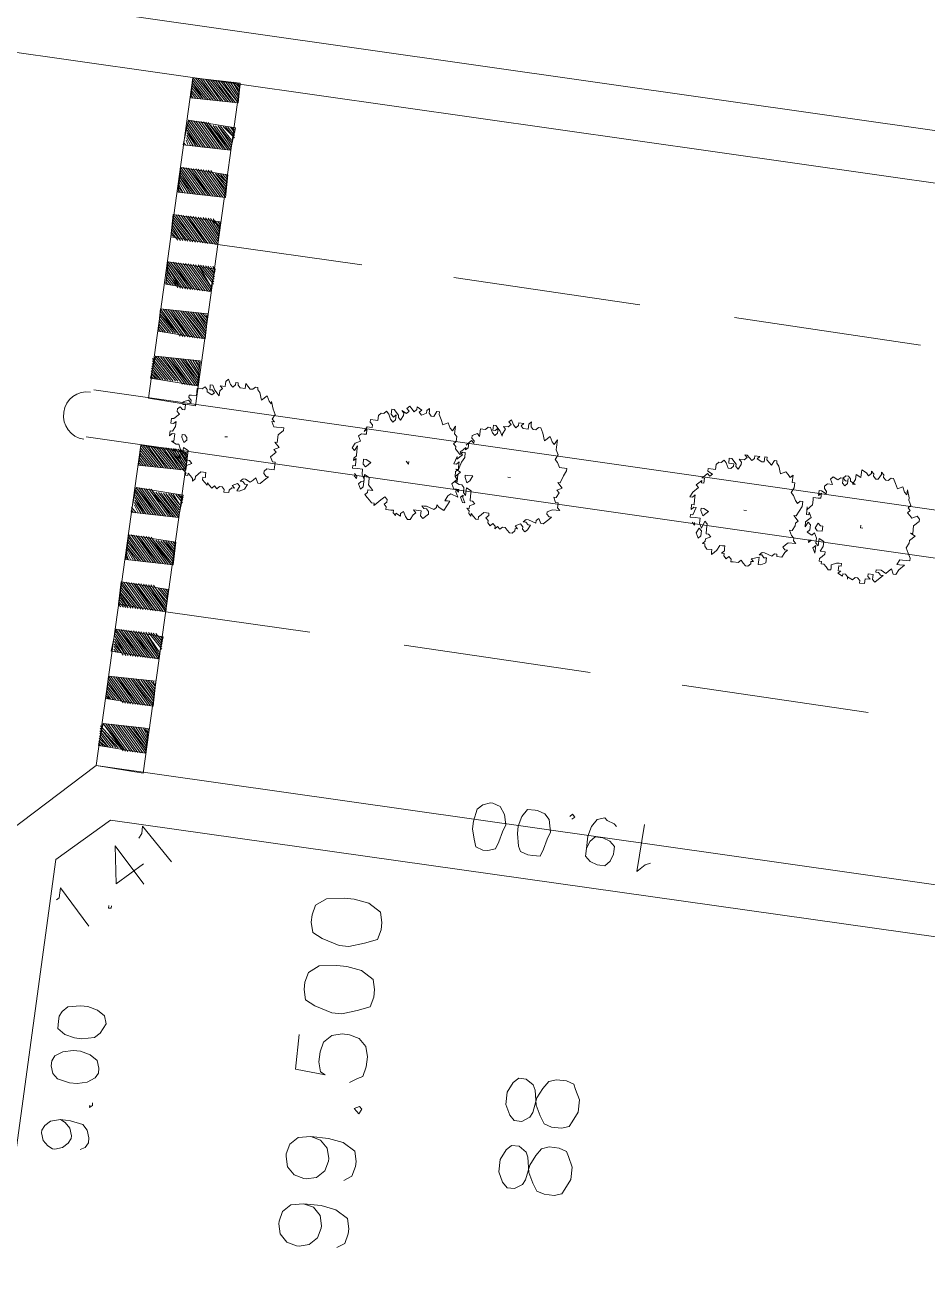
# Model space of a CAD drawing. Header units: metres. Extents: x -977055 to 805873, y -1033982 to 242021.
# Drawn here: x 2444.31 to 2463.44, y 956.89 to 983.23 of the extents above; entities that cross this region are included whole.
import ezdxf

# ---------------------------------------------------------------- set-up
doc = ezdxf.new("R2010")
doc.units = ezdxf.units.M
for name, color, linetype in [('PDF_acera', 7, 'Continuous'), ('PDF_areas por lote', 7, 'Continuous'), ('PDF_COTAS', 7, 'Continuous'), ('PDF_linea de centro', 7, 'Continuous'), ('PDF_LOTES', 7, 'Continuous'), ('PDF_No. lotes', 7, 'Continuous'), ('PDF_PASO DE CEBRA', 7, 'Continuous'), ('PDF_PLANTAS', 7, 'Continuous')]:
    doc.layers.add(name, color=color, linetype=linetype)

# ---------------------------------------------------------------- blocks, each defined once
blk = doc.blocks.new('CALLE')
at = {"layer": 'PDF_acera', "lineweight": 9}
for points in [[(35.646912, -218.961792), (29.00016, -177.853536), (-1.608768, -95.552352), (-8.763552, -56.0952), (-56.814912, -55.206144), (-58.084992, -53.851392), (-56.222208, 0.592704)], [(-8.001504, -55.24848), (-56.433888, -54.359424), (-57.195936, -53.512704), (-55.333152, 0.550368)]]:
    blk.add_lwpolyline(points, dxfattribs=at)
blk.add_lwpolyline([(-128.108736, -20.32128), (-129.167136, -51.43824), (-127.897056, -52.792992), (-71.166816, -54.740448), (-69.812064, -53.470368), (-68.753664, -22.353408), (-70.023744, -20.998656), (-126.711648, -19.0512)], close=True, dxfattribs=at)
blk.add_lwpolyline([(-63.249984, -21.59136), (-64.393056, -54.528768, 0.999999692), (-63.588672, -54.571104), (-62.4456, -21.633696)], format="xyb", dxfattribs=at)
blk.add_arc((-62.890128, -21.570192), 0.402192, 358.0499566, 178.0499214, dxfattribs=at)
at = {"layer": 'PDF_areas por lote', "lineweight": 9}
for points in [[(-75.739104, -26.629344), (-75.78144, -26.798688), (-75.908448, -26.925696), (-76.077792, -26.968032), (-76.120128, -26.968032), (-76.289472, -26.925696), (-76.41648, -26.798688), (-76.458816, -26.629344), (-76.458816, -26.587008), (-76.41648, -26.417664), (-76.289472, -26.290656), (-76.120128, -26.24832), (-76.077792, -26.24832), (-75.908448, -26.290656), (-75.78144, -26.417664), (-75.739104, -26.629344), (-75.739104, -26.925696), (-75.78144, -27.179712), (-75.908448, -27.391392), (-76.077792, -27.433728), (-76.162464, -27.433728), (-76.331808, -27.391392), (-76.41648, -27.264384)], [(-74.596032, -26.629344), (-74.638368, -26.798688), (-74.765376, -26.925696), (-74.93472, -26.968032), (-74.977056, -26.968032), (-75.1464, -26.925696), (-75.273408, -26.798688), (-75.315744, -26.629344), (-75.315744, -26.587008), (-75.273408, -26.417664), (-75.1464, -26.290656), (-74.977056, -26.24832), (-74.93472, -26.24832), (-74.765376, -26.290656), (-74.638368, -26.417664), (-74.596032, -26.629344), (-74.596032, -26.925696), (-74.638368, -27.179712), (-74.765376, -27.391392), (-74.93472, -27.433728), (-75.019392, -27.433728), (-75.188736, -27.391392), (-75.273408, -27.264384)], [(-72.902592, -26.24832), (-73.495296, -26.24832), (-73.537632, -26.756352), (-73.495296, -26.67168), (-73.325952, -26.629344), (-73.156608, -26.629344), (-72.987264, -26.67168), (-72.860256, -26.798688), (-72.81792, -26.968032), (-72.81792, -27.09504), (-72.860256, -27.264384), (-72.987264, -27.391392), (-73.156608, -27.433728), (-73.325952, -27.433728), (-73.495296, -27.391392), (-73.537632, -27.30672), (-73.622304, -27.179712)]]:
    blk.add_lwpolyline(points, dxfattribs=at)
for points in [[(-72.140544, -26.24832), (-72.309888, -26.290656), (-72.39456, -26.46), (-72.479232, -26.756352), (-72.479232, -26.925696), (-72.39456, -27.179712), (-72.309888, -27.391392), (-72.140544, -27.433728), (-72.013536, -27.433728), (-71.844192, -27.391392), (-71.717184, -27.179712), (-71.674848, -26.925696), (-71.674848, -26.756352), (-71.717184, -26.46), (-71.844192, -26.290656), (-72.013536, -26.24832)], [(-70.997472, -26.24832), (-71.166816, -26.290656), (-71.251488, -26.46), (-71.33616, -26.756352), (-71.33616, -26.925696), (-71.251488, -27.179712), (-71.166816, -27.391392), (-70.997472, -27.433728), (-70.870464, -27.433728), (-70.70112, -27.391392), (-70.574112, -27.179712), (-70.531776, -26.925696), (-70.531776, -26.756352), (-70.574112, -26.46), (-70.70112, -26.290656), (-70.870464, -26.24832)], [(-74.045664, -27.30672), (-74.130336, -27.391392), (-74.045664, -27.433728), (-74.003328, -27.391392)]]:
    blk.add_lwpolyline(points, close=True, dxfattribs=at)
at = {"layer": 'PDF_COTAS', "lineweight": 9}
for points in [[(-71.082144, -21.930048), (-71.039808, -21.972384), (-70.870464, -21.972384), (-71.463168, -22.522752)], [(-74.765376, -22.395744), (-74.807712, -22.480416), (-74.892384, -22.565088), (-75.019392, -22.607424), (-75.061728, -22.607424), (-75.1464, -22.565088), (-75.231072, -22.480416), (-75.273408, -22.353408), (-75.273408, -22.311072), (-75.231072, -22.2264), (-75.1464, -22.141728), (-75.019392, -22.099392), (-74.977056, -22.099392), (-74.892384, -22.141728), (-74.807712, -22.2264), (-74.765376, -22.395744), (-74.765376, -22.565088), (-74.807712, -22.776768), (-74.892384, -22.86144), (-75.019392, -22.903776), (-75.104064, -22.903776), (-75.188736, -22.86144), (-75.231072, -22.776768)], [(-74.469024, -22.86144), (-74.51136, -22.86144), (-74.469024, -22.903776), (-74.426688, -22.903776)], [(-71.082144, -22.819104), (-71.12448, -22.819104), (-71.12448, -22.86144), (-71.082144, -22.86144)], [(-70.658784, -23.369472), (-70.06608, -22.819104), (-70.70112, -22.903776), (-70.320096, -23.327136)], [(-69.896736, -23.200128), (-69.812064, -23.242464), (-69.685056, -23.242464), (-70.235424, -23.792832)], [(-68.796, -30.439584), (-68.753664, -30.48192), (-68.711328, -30.439584), (-68.753664, -30.397248)], [(-69.261696, -30.735936), (-69.134688, -30.778272), (-69.050016, -30.862944), (-69.050016, -30.947616), (-69.050016, -30.989952), (-69.092352, -31.11696), (-69.177024, -31.201632), (-69.261696, -31.201632), (-69.304032, -31.201632), (-69.43104, -31.159296), (-69.515712, -31.074624), (-69.515712, -30.989952), (-69.515712, -30.947616), (-69.473376, -30.820608), (-69.388704, -30.735936), (-69.261696, -30.735936), (-69.050016, -30.735936), (-68.880672, -30.778272), (-68.753664, -30.862944), (-68.711328, -30.989952), (-68.753664, -31.032288), (-68.796, -31.159296), (-68.838336, -31.201632)], [(-69.388704, -31.836672), (-69.43104, -31.752), (-69.558048, -31.624992), (-68.753664, -31.667328)]]:
    blk.add_lwpolyline(points, dxfattribs=at)
for points in [[(-73.87632, -22.141728), (-74.003328, -22.184064), (-74.088, -22.268736), (-74.130336, -22.480416), (-74.130336, -22.607424), (-74.088, -22.776768), (-74.003328, -22.903776), (-73.918656, -22.946112), (-73.833984, -22.946112), (-73.706976, -22.903776), (-73.622304, -22.776768), (-73.579968, -22.607424), (-73.579968, -22.480416), (-73.622304, -22.311072), (-73.706976, -22.184064), (-73.791648, -22.141728)], [(-73.114272, -22.184064), (-73.24128, -22.184064), (-73.325952, -22.311072), (-73.368288, -22.480416), (-73.368288, -22.607424), (-73.325952, -22.819104), (-73.24128, -22.903776), (-73.156608, -22.946112), (-73.071936, -22.988448), (-72.944928, -22.946112), (-72.860256, -22.819104), (-72.81792, -22.64976), (-72.81792, -22.522752), (-72.860256, -22.311072), (-72.944928, -22.2264), (-73.0296, -22.184064)], [(-69.473376, -29.084832), (-69.43104, -29.21184), (-69.304032, -29.254176), (-69.134688, -29.296512), (-69.00768, -29.338848), (-68.838336, -29.296512), (-68.711328, -29.21184), (-68.668992, -29.084832), (-68.668992, -29.042496), (-68.711328, -28.915488), (-68.796, -28.830816), (-69.00768, -28.78848), (-69.134688, -28.78848), (-69.304032, -28.830816), (-69.43104, -28.873152), (-69.473376, -29.00016)], [(-69.473376, -29.84688), (-69.473376, -29.973888), (-69.346368, -30.016224), (-69.177024, -30.05856), (-69.050016, -30.100896), (-68.838336, -30.05856), (-68.753664, -29.973888), (-68.711328, -29.84688), (-68.711328, -29.804544), (-68.711328, -29.677536), (-68.838336, -29.592864), (-69.00768, -29.550528), (-69.134688, -29.550528), (-69.346368, -29.592864), (-69.43104, -29.6352), (-69.473376, -29.762208)]]:
    blk.add_lwpolyline(points, close=True, dxfattribs=at)
at = {"layer": 'PDF_linea de centro', "lineweight": 9}
for points in [[(-66.128832, -25.697952), (-66.04416, -23.242464)], [(-59.863104, -25.909632), (-59.778432, -23.411808)], [(-66.298176, -30.48192), (-66.171168, -27.30672)], [(-60.032448, -30.651264), (-59.90544, -27.476064)], [(-66.46752, -35.223552), (-66.340512, -32.048352)], [(-60.201792, -35.435232), (-60.074784, -32.260032)]]:
    blk.add_lwpolyline(points, dxfattribs=at)
at = {"layer": 'PDF_LOTES', "lineweight": 20}
blk.add_lwpolyline([(-78.152256, -37.594368), (-70.150752, -37.89072), (-69.64272, -22.692096), (-70.404768, -21.845376), (-77.601888, -21.633696)], close=True, dxfattribs=at)
at = {"layer": 'PDF_No. lotes', "lineweight": 20}
for points in [[(-74.850048, -29.84688), (-75.019392, -29.931552), (-75.104064, -30.016224), (-75.104064, -30.143232), (-75.019392, -30.27024), (-74.93472, -30.312576), (-74.680704, -30.354912), (-74.51136, -30.439584), (-74.384352, -30.524256), (-74.342016, -30.651264), (-74.342016, -30.820608), (-74.384352, -30.947616), (-74.469024, -30.989952), (-74.638368, -31.074624), (-74.850048, -31.074624), (-75.019392, -30.989952), (-75.104064, -30.947616), (-75.1464, -30.820608), (-75.1464, -30.651264), (-75.104064, -30.524256), (-74.977056, -30.439584), (-74.807712, -30.354912), (-74.553696, -30.312576), (-74.469024, -30.27024), (-74.384352, -30.143232), (-74.384352, -30.016224), (-74.469024, -29.931552), (-74.638368, -29.84688)], [(-73.706976, -29.84688), (-73.87632, -29.931552), (-73.960992, -30.016224), (-73.960992, -30.143232), (-73.87632, -30.27024), (-73.791648, -30.312576), (-73.537632, -30.354912), (-73.368288, -30.439584), (-73.24128, -30.524256), (-73.198944, -30.651264), (-73.198944, -30.820608), (-73.24128, -30.947616), (-73.325952, -30.989952), (-73.495296, -31.074624), (-73.706976, -31.074624), (-73.87632, -30.989952), (-73.960992, -30.947616), (-74.003328, -30.820608), (-74.003328, -30.651264), (-73.960992, -30.524256), (-73.833984, -30.439584), (-73.66464, -30.354912), (-73.410624, -30.312576), (-73.325952, -30.27024), (-73.24128, -30.143232), (-73.24128, -30.016224), (-73.325952, -29.931552), (-73.495296, -29.84688)]]:
    blk.add_lwpolyline(points, close=True, dxfattribs=at)
at = {"layer": 'PDF_PASO DE CEBRA', "lineweight": 9}
for points in [[(-68.796, -23.157792), (-63.334656, -23.327136), (-63.29232, -22.522752), (-68.753664, -22.353408), (-68.796, -23.157792), (-68.753664, -22.353408)], [(-68.414976, -22.776768), (-68.033952, -22.395744), (-68.457312, -22.776768)], [(-68.457312, -22.819104), (-68.033952, -22.43808)], [(-68.414976, -22.353408), (-68.414976, -22.353408)], [(-68.414976, -22.395744), (-68.37264, -22.353408)], [(-68.414976, -22.43808), (-68.330304, -22.353408), (-68.414976, -22.480416)], [(-68.287968, -22.353408), (-68.414976, -22.522752), (-68.245632, -22.353408)], [(-68.414976, -22.565088), (-68.203296, -22.353408)], [(-68.414976, -22.607424), (-68.16096, -22.353408)], [(-68.414976, -22.64976), (-68.118624, -22.353408), (-68.414976, -22.692096)], [(-68.414976, -22.734432), (-68.076288, -22.353408)], [(-67.652928, -22.692096), (-67.31424, -22.395744), (-67.652928, -22.692096)], [(-67.652928, -22.734432), (-67.271904, -22.395744)], [(-67.652928, -22.776768), (-67.229568, -22.395744)], [(-67.652928, -22.819104), (-67.229568, -22.43808)], [(-67.610592, -22.395744), (-67.610592, -22.395744)], [(-67.610592, -22.43808), (-67.568256, -22.395744), (-67.610592, -22.480416), (-67.52592, -22.395744)], [(-67.610592, -22.522752), (-67.483584, -22.395744)], [(-67.610592, -22.565088), (-67.441248, -22.395744)], [(-67.610592, -22.607424), (-67.398912, -22.395744)], [(-67.610592, -22.64976), (-67.356576, -22.395744)], [(-66.848544, -22.607424), (-66.636864, -22.43808)], [(-66.594528, -22.43808), (-66.848544, -22.64976), (-66.552192, -22.43808), (-66.848544, -22.692096)], [(-66.848544, -22.734432), (-66.509856, -22.43808)], [(-66.848544, -22.776768), (-66.46752, -22.43808)], [(-66.848544, -22.819104), (-66.425184, -22.43808)], [(-66.806208, -22.395744), (-66.806208, -22.395744)], [(-66.806208, -22.43808), (-66.806208, -22.43808)], [(-66.806208, -22.480416), (-66.763872, -22.43808)], [(-66.806208, -22.522752), (-66.721536, -22.43808)], [(-66.806208, -22.565088), (-66.6792, -22.43808)], [(-66.001824, -22.43808), (-66.04416, -22.480416)], [(-66.04416, -22.522752), (-65.959488, -22.43808)], [(-66.04416, -22.565088), (-65.917152, -22.43808)], [(-65.874816, -22.43808), (-66.04416, -22.607424), (-65.83248, -22.43808)], [(-66.04416, -22.64976), (-65.790144, -22.43808), (-66.04416, -22.692096)], [(-66.04416, -22.734432), (-65.747808, -22.43808)], [(-66.04416, -22.776768), (-65.705472, -22.43808)], [(-65.663136, -22.43808), (-66.04416, -22.819104), (-65.6208, -22.43808)], [(-68.457312, -22.86144), (-68.033952, -22.480416)], [(-68.457312, -22.903776), (-68.033952, -22.522752)], [(-68.457312, -22.946112), (-68.033952, -22.565088)], [(-68.457312, -22.988448), (-68.033952, -22.607424), (-68.457312, -22.988448)], [(-68.457312, -23.030784), (-68.033952, -22.64976)], [(-67.652928, -22.86144), (-67.229568, -22.480416)], [(-67.652928, -22.903776), (-67.229568, -22.522752), (-67.652928, -22.946112), (-67.229568, -22.565088)], [(-67.652928, -22.988448), (-67.229568, -22.607424)], [(-67.652928, -23.030784), (-67.229568, -22.64976)], [(-66.848544, -22.86144), (-66.425184, -22.480416), (-66.848544, -22.903776), (-66.425184, -22.522752)], [(-66.848544, -22.946112), (-66.425184, -22.565088)], [(-66.848544, -22.988448), (-66.425184, -22.607424)], [(-66.848544, -23.030784), (-66.425184, -22.64976)], [(-66.04416, -22.86144), (-65.6208, -22.480416)], [(-66.04416, -22.903776), (-65.6208, -22.522752)], [(-66.04416, -22.946112), (-65.6208, -22.565088)], [(-66.04416, -22.988448), (-65.6208, -22.607424)], [(-66.04416, -23.030784), (-65.6208, -22.64976), (-66.04416, -23.07312), (-65.6208, -22.692096)], [(-65.239776, -22.480416), (-65.239776, -22.480416)], [(-65.19744, -22.480416), (-65.239776, -22.522752), (-65.155104, -22.480416)], [(-65.239776, -22.565088), (-65.112768, -22.480416)], [(-65.239776, -22.607424), (-65.070432, -22.480416)], [(-65.239776, -22.64976), (-65.028096, -22.480416), (-65.239776, -22.692096)], [(-65.239776, -22.734432), (-64.98576, -22.480416)], [(-64.943424, -22.480416), (-65.239776, -22.776768), (-64.901088, -22.480416)], [(-65.239776, -22.819104), (-64.858752, -22.480416)], [(-65.239776, -22.86144), (-64.816416, -22.480416)], [(-65.239776, -22.903776), (-64.816416, -22.522752)], [(-65.239776, -22.946112), (-64.816416, -22.565088)], [(-65.239776, -22.988448), (-64.816416, -22.607424), (-65.239776, -23.030784), (-64.816416, -22.64976)], [(-64.435392, -22.480416), (-64.435392, -22.480416)], [(-64.435392, -22.522752), (-64.393056, -22.480416)], [(-64.435392, -22.565088), (-64.35072, -22.480416)], [(-64.435392, -22.607424), (-64.308384, -22.522752)], [(-64.435392, -22.64976), (-64.266048, -22.522752)], [(-64.435392, -22.692096), (-64.223712, -22.522752), (-64.435392, -22.734432), (-64.181376, -22.522752)], [(-64.435392, -22.776768), (-64.13904, -22.522752)], [(-64.435392, -22.819104), (-64.096704, -22.522752)], [(-64.435392, -22.86144), (-64.054368, -22.522752)], [(-64.435392, -22.903776), (-64.012032, -22.522752), (-64.435392, -22.946112), (-64.012032, -22.565088)], [(-64.435392, -22.988448), (-64.012032, -22.607424)], [(-64.435392, -23.030784), (-64.012032, -22.64976)], [(-63.631008, -22.522752), (-63.631008, -22.522752)], [(-63.631008, -22.565088), (-63.588672, -22.522752)], [(-63.631008, -22.607424), (-63.546336, -22.522752)], [(-63.631008, -22.64976), (-63.504, -22.522752)], [(-63.631008, -22.692096), (-63.461664, -22.522752)], [(-63.631008, -22.734432), (-63.419328, -22.522752), (-63.631008, -22.734432)], [(-63.631008, -22.776768), (-63.376992, -22.522752)], [(-63.631008, -22.819104), (-63.334656, -22.522752)], [(-63.631008, -22.86144), (-63.29232, -22.522752)], [(-63.631008, -22.903776), (-63.29232, -22.565088)], [(-63.29232, -22.607424), (-63.631008, -22.946112), (-63.29232, -22.64976)], [(-62.530272, -23.369472), (-57.026592, -23.538816), (-57.026592, -22.734432), (-62.487936, -22.565088), (-62.530272, -23.369472), (-62.487936, -22.565088)], [(-62.149248, -22.565088), (-62.149248, -22.565088)], [(-62.149248, -22.607424), (-62.106912, -22.565088)], [(-62.149248, -22.64976), (-62.064576, -22.565088), (-62.149248, -22.692096)], [(-62.02224, -22.565088), (-62.149248, -22.734432), (-61.979904, -22.565088)], [(-62.149248, -22.776768), (-61.937568, -22.565088)], [(-62.149248, -22.819104), (-61.895232, -22.565088)], [(-62.149248, -22.86144), (-61.852896, -22.565088)], [(-62.149248, -22.903776), (-61.81056, -22.565088)], [(-62.149248, -22.946112), (-61.81056, -22.607424)], [(-62.149248, -22.988448), (-61.768224, -22.607424), (-62.149248, -22.988448)], [(-62.149248, -23.030784), (-61.768224, -22.64976)], [(-61.3872, -22.988448), (-60.96384, -22.607424)], [(-61.3872, -23.030784), (-60.96384, -22.64976)], [(-61.344864, -22.607424), (-61.344864, -22.607424)], [(-61.344864, -22.64976), (-61.302528, -22.607424)], [(-61.344864, -22.692096), (-61.260192, -22.607424), (-61.344864, -22.692096)], [(-61.344864, -22.734432), (-61.217856, -22.607424)], [(-61.344864, -22.776768), (-61.17552, -22.607424)], [(-61.344864, -22.819104), (-61.133184, -22.607424)], [(-61.344864, -22.86144), (-61.090848, -22.607424)], [(-61.344864, -22.903776), (-61.048512, -22.607424), (-61.344864, -22.946112), (-61.006176, -22.607424)], [(-60.582816, -22.86144), (-60.286464, -22.64976)], [(-60.582816, -22.903776), (-60.244128, -22.64976), (-60.582816, -22.946112)], [(-60.582816, -22.988448), (-60.201792, -22.64976)], [(-60.582816, -23.030784), (-60.159456, -22.64976)], [(-60.54048, -22.64976), (-60.498144, -22.64976), (-60.54048, -22.692096)], [(-60.54048, -22.734432), (-60.455808, -22.64976)], [(-60.54048, -22.776768), (-60.413472, -22.64976)], [(-60.54048, -22.819104), (-60.371136, -22.64976)], [(-60.54048, -22.86144), (-60.3288, -22.64976)], [(-59.778432, -22.776768), (-59.651424, -22.64976)], [(-59.609088, -22.64976), (-59.778432, -22.819104), (-59.566752, -22.64976)], [(-59.778432, -22.86144), (-59.524416, -22.64976)], [(-59.778432, -22.903776), (-59.48208, -22.64976), (-59.778432, -22.946112)], [(-59.778432, -22.988448), (-59.439744, -22.64976)], [(-59.778432, -23.030784), (-59.397408, -22.64976)], [(-59.355072, -22.64976), (-59.778432, -23.07312), (-59.355072, -22.692096)], [(-59.736096, -22.64976), (-59.736096, -22.692096)], [(-59.736096, -22.734432), (-59.69376, -22.64976)], [(-68.457312, -23.07312), (-68.033952, -22.692096)], [(-68.457312, -23.115456), (-68.033952, -22.734432)], [(-68.457312, -23.157792), (-68.033952, -22.776768)], [(-68.414976, -23.157792), (-68.033952, -22.819104), (-68.37264, -23.157792)], [(-68.033952, -22.86144), (-68.330304, -23.157792), (-68.033952, -22.903776)], [(-67.652928, -23.07312), (-67.229568, -22.692096)], [(-67.652928, -23.115456), (-67.229568, -22.734432)], [(-67.652928, -23.157792), (-67.229568, -22.776768), (-67.652928, -23.200128)], [(-67.610592, -23.200128), (-67.229568, -22.819104)], [(-67.229568, -22.86144), (-67.568256, -23.200128), (-67.229568, -22.903776)], [(-66.848544, -23.07312), (-66.425184, -22.692096), (-66.848544, -23.115456), (-66.425184, -22.734432)], [(-66.848544, -23.157792), (-66.425184, -22.776768)], [(-66.848544, -23.200128), (-66.425184, -22.819104)], [(-66.425184, -22.86144), (-66.806208, -23.200128), (-66.425184, -22.903776)], [(-66.04416, -23.115456), (-65.6208, -22.734432)], [(-66.04416, -23.157792), (-65.6208, -22.776768)], [(-66.04416, -23.200128), (-65.6208, -22.819104)], [(-65.6208, -22.86144), (-66.04416, -23.242464), (-65.6208, -22.903776), (-66.001824, -23.242464)], [(-65.239776, -23.07312), (-64.816416, -22.692096)], [(-65.239776, -23.115456), (-64.816416, -22.734432)], [(-65.239776, -23.157792), (-64.816416, -22.776768)], [(-65.239776, -23.200128), (-64.816416, -22.819104), (-65.239776, -23.242464), (-64.816416, -22.86144)], [(-64.435392, -23.07312), (-64.012032, -22.692096)], [(-64.435392, -23.115456), (-64.012032, -22.734432)], [(-64.435392, -23.157792), (-64.012032, -22.776768)], [(-64.054368, -22.776768), (-64.435392, -23.200128), (-64.054368, -22.819104)], [(-64.435392, -23.242464), (-64.054368, -22.86144)], [(-63.631008, -22.988448), (-63.29232, -22.692096), (-63.631008, -23.030784)], [(-63.631008, -23.07312), (-63.29232, -22.734432)], [(-63.631008, -23.115456), (-63.29232, -22.776768)], [(-63.631008, -23.157792), (-63.29232, -22.819104)], [(-63.29232, -22.86144), (-63.631008, -23.200128), (-63.29232, -22.903776)], [(-62.191584, -23.115456), (-61.768224, -22.734432)], [(-62.191584, -23.157792), (-61.768224, -22.776768)], [(-62.191584, -23.200128), (-61.768224, -22.819104), (-62.191584, -23.242464), (-61.768224, -22.86144)], [(-62.149248, -23.07312), (-61.768224, -22.692096)], [(-61.3872, -23.07312), (-60.96384, -22.692096)], [(-61.3872, -23.115456), (-60.96384, -22.734432), (-61.3872, -23.157792), (-60.96384, -22.776768)], [(-61.3872, -23.200128), (-60.96384, -22.819104)], [(-61.3872, -23.242464), (-60.96384, -22.86144)], [(-60.582816, -23.07312), (-60.159456, -22.692096), (-60.582816, -23.115456), (-60.159456, -22.734432)], [(-60.582816, -23.157792), (-60.159456, -22.776768)], [(-60.582816, -23.200128), (-60.159456, -22.819104)], [(-60.582816, -23.242464), (-60.159456, -22.86144)], [(-59.778432, -23.115456), (-59.355072, -22.734432)], [(-59.778432, -23.157792), (-59.355072, -22.776768)], [(-59.778432, -23.200128), (-59.355072, -22.819104)], [(-59.778432, -23.242464), (-59.355072, -22.86144), (-59.778432, -23.2848), (-59.355072, -22.903776)], [(-58.974048, -22.692096), (-58.974048, -22.692096)], [(-58.974048, -22.734432), (-58.931712, -22.692096)], [(-58.889376, -22.692096), (-58.974048, -22.776768), (-58.84704, -22.692096)], [(-58.974048, -22.819104), (-58.804704, -22.692096)], [(-58.974048, -22.86144), (-58.762368, -22.692096)], [(-58.974048, -22.903776), (-58.720032, -22.692096), (-58.974048, -22.946112)], [(-58.677696, -22.692096), (-58.974048, -22.988448), (-58.63536, -22.692096)], [(-58.974048, -23.030784), (-58.593024, -22.692096)], [(-58.974048, -23.07312), (-58.550688, -22.692096)], [(-58.974048, -23.115456), (-58.550688, -22.734432)], [(-58.974048, -23.157792), (-58.550688, -22.776768)], [(-58.974048, -23.200128), (-58.550688, -22.819104), (-58.974048, -23.242464), (-58.550688, -22.86144)], [(-58.169664, -22.692096), (-58.169664, -22.692096)], [(-58.169664, -22.734432), (-58.127328, -22.692096)], [(-58.169664, -22.776768), (-58.084992, -22.734432)], [(-58.169664, -22.819104), (-58.042656, -22.734432)], [(-58.169664, -22.86144), (-58.00032, -22.734432)], [(-58.169664, -22.903776), (-57.957984, -22.734432), (-58.169664, -22.946112), (-57.915648, -22.734432)], [(-58.169664, -22.988448), (-57.873312, -22.734432)], [(-58.169664, -23.030784), (-57.830976, -22.734432)], [(-58.169664, -23.07312), (-57.78864, -22.734432)], [(-58.169664, -23.115456), (-57.746304, -22.734432)], [(-58.169664, -23.157792), (-57.746304, -22.776768), (-58.169664, -23.157792)], [(-58.169664, -23.200128), (-57.746304, -22.819104)], [(-58.169664, -23.242464), (-57.746304, -22.86144)], [(-57.36528, -22.734432), (-57.36528, -22.734432)], [(-57.36528, -22.776768), (-57.322944, -22.734432)], [(-57.36528, -22.819104), (-57.280608, -22.734432)], [(-57.36528, -22.86144), (-57.238272, -22.734432)], [(-57.36528, -22.903776), (-57.195936, -22.734432)], [(-57.1536, -22.734432), (-57.36528, -22.946112), (-57.111264, -22.734432), (-57.36528, -22.988448)], [(-57.36528, -23.030784), (-57.068928, -22.734432)], [(-57.36528, -23.07312), (-57.026592, -22.734432)], [(-57.36528, -23.115456), (-57.026592, -22.776768)], [(-57.026592, -22.819104), (-57.36528, -23.157792), (-57.026592, -22.86144)], [(-68.287968, -23.157792), (-68.033952, -22.946112)], [(-68.245632, -23.157792), (-68.033952, -22.988448)], [(-68.203296, -23.157792), (-68.033952, -23.030784)], [(-67.52592, -23.200128), (-67.229568, -22.946112)], [(-67.483584, -23.200128), (-67.229568, -22.988448), (-67.441248, -23.200128)], [(-67.398912, -23.200128), (-67.229568, -23.030784)], [(-66.763872, -23.200128), (-66.425184, -22.946112), (-66.721536, -23.200128)], [(-66.6792, -23.242464), (-66.425184, -22.988448)], [(-66.636864, -23.242464), (-66.425184, -23.030784)], [(-65.959488, -23.242464), (-65.6208, -22.946112)], [(-65.917152, -23.242464), (-65.6208, -22.988448)], [(-65.874816, -23.242464), (-65.663136, -23.030784)], [(-65.239776, -23.2848), (-64.858752, -22.903776)], [(-65.19744, -23.2848), (-64.858752, -22.946112)], [(-65.155104, -23.2848), (-64.858752, -22.988448)], [(-65.112768, -23.2848), (-64.858752, -23.030784)], [(-64.054368, -22.903776), (-64.435392, -23.2848), (-64.054368, -22.946112)], [(-64.393056, -23.2848), (-64.054368, -22.988448)], [(-64.35072, -23.2848), (-64.054368, -23.030784), (-64.308384, -23.2848)], [(-63.631008, -23.242464), (-63.29232, -22.946112), (-63.631008, -23.2848)], [(-63.29232, -22.988448), (-63.631008, -23.327136), (-63.29232, -23.030784)], [(-62.191584, -23.2848), (-61.768224, -22.903776)], [(-62.191584, -23.327136), (-61.768224, -22.946112)], [(-62.191584, -23.369472), (-61.768224, -22.988448)], [(-62.149248, -23.369472), (-61.768224, -23.030784), (-62.106912, -23.369472)], [(-61.3872, -23.2848), (-60.96384, -22.903776)], [(-61.3872, -23.327136), (-60.96384, -22.946112)], [(-61.3872, -23.369472), (-60.96384, -22.988448), (-61.3872, -23.411808)], [(-61.344864, -23.411808), (-60.96384, -23.030784)], [(-60.582816, -23.2848), (-60.159456, -22.903776)], [(-60.582816, -23.327136), (-60.159456, -22.946112), (-60.582816, -23.327136)], [(-60.582816, -23.369472), (-60.159456, -22.988448)], [(-60.582816, -23.411808), (-60.159456, -23.030784)], [(-59.778432, -23.327136), (-59.355072, -22.946112)], [(-59.778432, -23.369472), (-59.355072, -22.988448)], [(-59.778432, -23.411808), (-59.355072, -23.030784)], [(-58.974048, -23.2848), (-58.550688, -22.903776)], [(-58.974048, -23.327136), (-58.550688, -22.946112)], [(-58.974048, -23.369472), (-58.550688, -22.988448)], [(-58.974048, -23.411808), (-58.550688, -23.030784)], [(-58.169664, -23.2848), (-57.746304, -22.903776)], [(-58.169664, -23.327136), (-57.746304, -22.946112)], [(-58.169664, -23.369472), (-57.746304, -22.988448), (-58.169664, -23.411808), (-57.746304, -23.030784)], [(-57.36528, -23.200128), (-57.026592, -22.903776)], [(-57.36528, -23.242464), (-57.026592, -22.946112), (-57.36528, -23.2848)], [(-57.36528, -23.327136), (-57.026592, -22.988448)], [(-57.36528, -23.369472), (-57.026592, -23.030784)], [(-68.16096, -23.157792), (-68.033952, -23.07312), (-68.118624, -23.157792), (-68.033952, -23.115456)], [(-68.076288, -23.157792), (-68.033952, -23.157792)], [(-67.356576, -23.200128), (-67.229568, -23.07312)], [(-67.229568, -23.115456), (-67.31424, -23.200128), (-67.229568, -23.157792)], [(-67.271904, -23.200128), (-67.229568, -23.200128)], [(-66.594528, -23.242464), (-66.425184, -23.07312)], [(-66.425184, -23.115456), (-66.552192, -23.242464), (-66.46752, -23.157792)], [(-66.509856, -23.242464), (-66.46752, -23.200128), (-66.46752, -23.242464)], [(-65.83248, -23.242464), (-65.663136, -23.07312)], [(-65.790144, -23.242464), (-65.663136, -23.115456), (-65.790144, -23.242464)], [(-65.747808, -23.242464), (-65.663136, -23.157792)], [(-65.705472, -23.242464), (-65.663136, -23.200128)], [(-65.663136, -23.242464), (-65.663136, -23.242464)], [(-65.070432, -23.2848), (-64.858752, -23.07312), (-65.028096, -23.2848), (-64.858752, -23.115456)], [(-64.98576, -23.2848), (-64.858752, -23.157792)], [(-64.943424, -23.2848), (-64.858752, -23.200128)], [(-64.901088, -23.2848), (-64.858752, -23.242464)], [(-64.266048, -23.2848), (-64.054368, -23.07312)], [(-64.054368, -23.115456), (-64.223712, -23.2848), (-64.054368, -23.157792)], [(-64.181376, -23.327136), (-64.054368, -23.200128)], [(-64.13904, -23.327136), (-64.054368, -23.242464), (-64.096704, -23.327136)], [(-63.588672, -23.327136), (-63.29232, -23.07312)], [(-63.546336, -23.327136), (-63.29232, -23.115456)], [(-63.504, -23.327136), (-63.29232, -23.157792), (-63.461664, -23.327136)], [(-63.29232, -23.200128), (-63.419328, -23.327136), (-63.29232, -23.242464)], [(-61.768224, -23.07312), (-62.064576, -23.369472), (-61.768224, -23.115456)], [(-62.02224, -23.369472), (-61.768224, -23.157792)], [(-61.979904, -23.369472), (-61.768224, -23.200128)], [(-61.937568, -23.369472), (-61.768224, -23.242464)], [(-61.302528, -23.411808), (-60.96384, -23.07312)], [(-60.96384, -23.115456), (-61.260192, -23.411808), (-60.96384, -23.157792)], [(-61.217856, -23.411808), (-60.96384, -23.200128)], [(-61.17552, -23.411808), (-60.96384, -23.242464), (-61.133184, -23.411808)], [(-60.54048, -23.411808), (-60.159456, -23.07312)], [(-60.159456, -23.115456), (-60.498144, -23.411808), (-60.159456, -23.157792), (-60.455808, -23.454144)], [(-60.413472, -23.454144), (-60.159456, -23.200128)], [(-60.371136, -23.454144), (-60.159456, -23.242464)], [(-59.778432, -23.454144), (-59.355072, -23.07312)], [(-59.736096, -23.454144), (-59.355072, -23.115456), (-59.736096, -23.454144)], [(-59.69376, -23.454144), (-59.355072, -23.157792)], [(-59.651424, -23.454144), (-59.355072, -23.200128)], [(-59.609088, -23.454144), (-59.355072, -23.242464)], [(-58.974048, -23.454144), (-58.550688, -23.07312), (-58.974048, -23.454144)], [(-58.974048, -23.49648), (-58.550688, -23.115456)], [(-58.931712, -23.49648), (-58.550688, -23.157792)], [(-58.889376, -23.49648), (-58.550688, -23.200128)], [(-58.84704, -23.49648), (-58.593024, -23.242464)], [(-58.169664, -23.454144), (-57.746304, -23.07312)], [(-57.78864, -23.115456), (-58.169664, -23.49648), (-57.78864, -23.157792)], [(-58.127328, -23.49648), (-57.78864, -23.200128)], [(-58.084992, -23.49648), (-57.78864, -23.242464), (-58.042656, -23.49648)], [(-57.026592, -23.07312), (-57.36528, -23.411808), (-57.026592, -23.115456)], [(-57.36528, -23.454144), (-57.026592, -23.157792), (-57.36528, -23.49648)], [(-57.026592, -23.200128), (-57.36528, -23.538816), (-57.026592, -23.242464)], [(-64.858752, -23.2848), (-64.858752, -23.2848)], [(-64.054368, -23.327136), (-64.054368, -23.2848)], [(-63.376992, -23.327136), (-63.334656, -23.2848)], [(-63.334656, -23.327136), (-63.334656, -23.327136)], [(-61.895232, -23.369472), (-61.768224, -23.2848), (-61.852896, -23.369472)], [(-61.768224, -23.327136), (-61.81056, -23.369472), (-61.768224, -23.369472)], [(-61.090848, -23.411808), (-60.96384, -23.2848)], [(-60.96384, -23.327136), (-61.048512, -23.411808), (-60.96384, -23.369472)], [(-61.006176, -23.411808), (-60.96384, -23.411808)], [(-60.3288, -23.454144), (-60.159456, -23.2848)], [(-60.159456, -23.327136), (-60.286464, -23.454144), (-60.159456, -23.369472)], [(-60.244128, -23.454144), (-60.159456, -23.411808), (-60.201792, -23.454144)], [(-59.566752, -23.454144), (-59.355072, -23.2848)], [(-59.524416, -23.454144), (-59.355072, -23.327136)], [(-59.397408, -23.327136), (-59.48208, -23.454144), (-59.397408, -23.369472)], [(-59.439744, -23.454144), (-59.397408, -23.411808)], [(-59.397408, -23.454144), (-59.397408, -23.454144)], [(-58.804704, -23.49648), (-58.593024, -23.2848), (-58.762368, -23.49648)], [(-58.593024, -23.327136), (-58.720032, -23.49648), (-58.593024, -23.369472)], [(-58.677696, -23.49648), (-58.593024, -23.411808)], [(-58.63536, -23.49648), (-58.593024, -23.454144)], [(-58.00032, -23.49648), (-57.78864, -23.2848)], [(-57.78864, -23.327136), (-57.957984, -23.538816), (-57.78864, -23.369472)], [(-57.915648, -23.538816), (-57.78864, -23.411808)], [(-57.873312, -23.538816), (-57.78864, -23.454144), (-57.830976, -23.538816)], [(-57.322944, -23.538816), (-57.026592, -23.2848)], [(-57.280608, -23.538816), (-57.026592, -23.327136)], [(-57.238272, -23.538816), (-57.026592, -23.369472)], [(-57.195936, -23.538816), (-57.026592, -23.411808), (-57.1536, -23.538816)], [(-57.026592, -23.454144), (-57.111264, -23.538816), (-57.026592, -23.49648)], [(-58.593024, -23.49648), (-58.593024, -23.49648)], [(-57.78864, -23.538816), (-57.78864, -23.49648)], [(-57.068928, -23.538816), (-57.026592, -23.538816)]]:
    blk.add_lwpolyline(points, dxfattribs=at)
for points in [[(-68.414976, -22.353408), (-68.033952, -22.395744), (-68.033952, -23.157792), (-68.457312, -23.157792)], [(-67.610592, -22.395744), (-67.229568, -22.395744), (-67.229568, -23.200128), (-67.652928, -23.200128)], [(-66.806208, -22.395744), (-66.425184, -22.43808), (-66.46752, -23.242464), (-66.848544, -23.200128)], [(-66.001824, -22.43808), (-65.6208, -22.43808), (-65.663136, -23.242464), (-66.04416, -23.242464)], [(-65.239776, -22.480416), (-64.816416, -22.480416), (-64.858752, -23.2848), (-65.239776, -23.2848)], [(-64.435392, -22.480416), (-64.012032, -22.522752), (-64.054368, -23.327136), (-64.435392, -23.2848)], [(-63.631008, -22.522752), (-63.29232, -22.522752), (-63.334656, -23.327136), (-63.631008, -23.327136)], [(-62.149248, -22.565088), (-61.768224, -22.607424), (-61.768224, -23.369472), (-62.191584, -23.369472)], [(-61.344864, -22.607424), (-60.96384, -22.607424), (-60.96384, -23.411808), (-61.3872, -23.411808)], [(-60.54048, -22.64976), (-60.159456, -22.64976), (-60.201792, -23.454144), (-60.582816, -23.411808)], [(-59.736096, -22.64976), (-59.355072, -22.64976), (-59.397408, -23.454144), (-59.778432, -23.454144)], [(-58.974048, -22.692096), (-58.550688, -22.692096), (-58.593024, -23.49648), (-58.974048, -23.49648)], [(-58.169664, -22.692096), (-57.746304, -22.734432), (-57.78864, -23.538816), (-58.169664, -23.49648)], [(-57.36528, -22.734432), (-57.026592, -22.734432), (-57.026592, -23.538816), (-57.36528, -23.538816)]]:
    blk.add_lwpolyline(points, close=True, dxfattribs=at)
at = {"layer": 'PDF_PLANTAS', "lineweight": 9}
for points in [[(-62.106912, -24.216192), (-62.064576, -24.173856), (-62.149248, -24.173856), (-62.149248, -24.089184), (-62.106912, -24.046848), (-62.064576, -24.046848), (-62.064576, -24.004512), (-62.106912, -24.004512), (-62.149248, -23.962176), (-62.106912, -23.91984), (-62.02224, -23.877504), (-62.064576, -23.835168), (-62.106912, -23.835168), (-62.149248, -23.835168), (-62.149248, -23.750496), (-62.191584, -23.792832), (-62.23392, -23.750496), (-62.276256, -23.750496), (-62.318592, -23.750496), (-62.23392, -23.665824), (-62.149248, -23.623488), (-62.149248, -23.581152), (-62.191584, -23.581152), (-62.23392, -23.581152), (-62.23392, -23.623488), (-62.276256, -23.665824), (-62.318592, -23.623488), (-62.276256, -23.538816), (-62.23392, -23.538816), (-62.191584, -23.49648), (-62.23392, -23.454144), (-62.23392, -23.369472), (-62.360928, -23.369472), (-62.360928, -23.2848), (-62.360928, -23.242464), (-62.403264, -23.242464), (-62.4456, -23.2848), (-62.487936, -23.2848), (-62.4456, -23.242464), (-62.487936, -23.157792), (-62.530272, -23.157792), (-62.530272, -23.200128), (-62.614944, -23.200128), (-62.614944, -23.157792), (-62.572608, -23.115456), (-62.614944, -23.07312), (-62.65728, -23.07312), (-62.699616, -23.115456), (-62.784288, -23.030784), (-62.784288, -22.988448), (-62.86896, -22.988448), (-62.86896, -23.030784), (-62.826624, -23.07312), (-62.911296, -23.07312), (-62.995968, -23.030784), (-62.995968, -22.988448), (-63.08064, -22.988448), (-63.038304, -23.030784), (-63.038304, -23.07312), (-63.165312, -23.07312), (-63.165312, -23.030784), (-63.207648, -23.115456), (-63.207648, -23.157792), (-63.29232, -23.200128), (-63.334656, -23.200128), (-63.376992, -23.242464), (-63.249984, -23.242464), (-63.29232, -23.327136), (-63.376992, -23.327136), (-63.461664, -23.2848), (-63.461664, -23.369472), (-63.504, -23.411808), (-63.546336, -23.327136), (-63.588672, -23.327136), (-63.588672, -23.2848), (-63.631008, -23.2848), (-63.673344, -23.327136), (-63.71568, -23.327136), (-63.71568, -23.369472), (-63.673344, -23.369472), (-63.71568, -23.411808), (-63.758016, -23.454144), (-63.800352, -23.454144), (-63.758016, -23.49648), (-63.71568, -23.49648), (-63.673344, -23.538816), (-63.631008, -23.581152), (-63.631008, -23.623488), (-63.631008, -23.665824), (-63.673344, -23.665824), (-63.71568, -23.665824), (-63.71568, -23.623488), (-63.758016, -23.623488), (-63.800352, -23.665824), (-63.842688, -23.70816), (-63.800352, -23.70816), (-63.842688, -23.750496), (-63.885024, -23.792832), (-63.842688, -23.835168), (-63.885024, -23.877504), (-63.842688, -23.91984), (-63.842688, -23.962176), (-63.885024, -24.004512), (-63.92736, -24.004512), (-63.92736, -24.089184), (-63.885024, -24.089184), (-63.842688, -24.13152), (-63.842688, -24.173856), (-63.800352, -24.13152), (-63.758016, -24.216192), (-63.800352, -24.258528), (-63.885024, -24.216192), (-63.885024, -24.258528), (-63.842688, -24.3432), (-63.758016, -24.385536), (-63.758016, -24.3432), (-63.71568, -24.300864), (-63.71568, -24.258528), (-63.673344, -24.300864), (-63.673344, -24.3432), (-63.71568, -24.427872), (-63.673344, -24.470208), (-63.631008, -24.512544), (-63.71568, -24.55488), (-63.71568, -24.597216), (-63.631008, -24.681888), (-63.588672, -24.724224), (-63.588672, -24.681888), (-63.546336, -24.639552), (-63.504, -24.639552), (-63.461664, -24.681888), (-63.461664, -24.808896), (-63.419328, -24.808896), (-63.334656, -24.808896), (-63.334656, -24.76656), (-63.249984, -24.724224), (-63.165312, -24.808896), (-63.122976, -24.76656), (-63.08064, -24.851232), (-62.995968, -24.76656), (-62.995968, -24.808896), (-62.86896, -24.808896), (-62.784288, -24.893568), (-62.741952, -24.893568), (-62.741952, -24.851232), (-62.741952, -24.76656), (-62.741952, -24.724224), (-62.65728, -24.681888), (-62.65728, -24.724224), (-62.614944, -24.681888), (-62.530272, -24.724224), (-62.4456, -24.681888), (-62.318592, -24.639552), (-62.360928, -24.639552), (-62.318592, -24.597216), (-62.23392, -24.55488), (-62.318592, -24.470208), (-62.191584, -24.427872), (-62.149248, -24.385536), (-62.106912, -24.385536), (-62.106912, -24.3432), (-62.149248, -24.300864), (-62.149248, -24.258528)], [(-63.29232, -23.07312), (-63.334656, -23.115456), (-63.29232, -23.115456)], [(-63.038304, -23.200128), (-63.08064, -23.200128), (-63.165312, -23.242464), (-63.122976, -23.2848), (-63.08064, -23.2848), (-63.038304, -23.242464)], [(-62.191584, -27.30672), (-62.149248, -27.30672), (-62.191584, -27.264384), (-62.23392, -27.264384), (-62.276256, -27.179712), (-62.23392, -27.137376), (-62.191584, -27.179712), (-62.149248, -27.09504), (-62.191584, -27.09504), (-62.23392, -27.052704), (-62.191584, -27.010368), (-62.149248, -26.968032), (-62.191584, -26.925696), (-62.23392, -26.968032), (-62.276256, -26.925696), (-62.23392, -26.841024), (-62.276256, -26.88336), (-62.318592, -26.88336), (-62.403264, -26.841024), (-62.360928, -26.798688), (-62.318592, -26.798688), (-62.23392, -26.714016), (-62.23392, -26.67168), (-62.318592, -26.67168), (-62.360928, -26.714016), (-62.318592, -26.756352), (-62.403264, -26.756352), (-62.4456, -26.714016), (-62.403264, -26.67168), (-62.318592, -26.629344), (-62.276256, -26.587008), (-62.318592, -26.544672), (-62.318592, -26.502336), (-62.360928, -26.46), (-62.4456, -26.46), (-62.4456, -26.417664), (-62.4456, -26.332992), (-62.487936, -26.332992), (-62.530272, -26.375328), (-62.572608, -26.375328), (-62.572608, -26.332992), (-62.572608, -26.290656), (-62.65728, -26.24832), (-62.614944, -26.290656), (-62.699616, -26.290656), (-62.699616, -26.24832), (-62.699616, -26.205984), (-62.741952, -26.163648), (-62.826624, -26.205984), (-62.86896, -26.121312), (-62.953632, -26.078976), (-62.995968, -26.121312), (-62.911296, -26.163648), (-62.995968, -26.163648), (-63.08064, -26.163648), (-63.122976, -26.121312), (-63.165312, -26.121312), (-63.122976, -26.163648), (-63.165312, -26.163648), (-63.249984, -26.163648), (-63.249984, -26.121312), (-63.29232, -26.121312), (-63.29232, -26.205984), (-63.29232, -26.290656), (-63.376992, -26.290656), (-63.461664, -26.332992), (-63.504, -26.332992), (-63.376992, -26.332992), (-63.419328, -26.417664), (-63.504, -26.417664), (-63.546336, -26.417664), (-63.588672, -26.46), (-63.631008, -26.502336), (-63.631008, -26.417664), (-63.673344, -26.417664), (-63.71568, -26.375328), (-63.758016, -26.417664), (-63.800352, -26.46), (-63.842688, -26.502336), (-63.842688, -26.544672), (-63.885024, -26.544672), (-63.842688, -26.587008), (-63.800352, -26.629344), (-63.758016, -26.67168), (-63.71568, -26.714016), (-63.758016, -26.756352), (-63.800352, -26.756352), (-63.842688, -26.714016), (-63.885024, -26.756352), (-63.92736, -26.756352), (-63.92736, -26.798688), (-63.92736, -26.841024), (-63.92736, -26.88336), (-63.969696, -26.88336), (-64.012032, -26.925696), (-63.969696, -26.925696), (-64.012032, -27.010368), (-63.969696, -27.010368), (-63.92736, -27.052704), (-64.012032, -27.09504), (-64.054368, -27.137376), (-64.054368, -27.179712), (-63.969696, -27.222048), (-63.92736, -27.264384), (-63.885024, -27.222048), (-63.885024, -27.349056), (-63.92736, -27.349056), (-63.969696, -27.349056), (-64.012032, -27.391392), (-63.92736, -27.476064), (-63.885024, -27.476064), (-63.842688, -27.433728), (-63.842688, -27.391392), (-63.800352, -27.349056), (-63.800352, -27.391392), (-63.800352, -27.433728), (-63.842688, -27.560736), (-63.800352, -27.603072), (-63.758016, -27.603072), (-63.800352, -27.645408), (-63.842688, -27.73008), (-63.758016, -27.772416), (-63.673344, -27.814752), (-63.673344, -27.772416), (-63.673344, -27.73008), (-63.588672, -27.772416), (-63.546336, -27.814752), (-63.588672, -27.94176), (-63.504, -27.899424), (-63.461664, -27.899424), (-63.461664, -27.857088), (-63.376992, -27.814752), (-63.334656, -27.857088), (-63.29232, -27.899424), (-63.249984, -27.857088), (-63.165312, -27.94176), (-63.122976, -27.857088), (-63.122976, -27.899424), (-62.995968, -27.94176), (-62.911296, -27.984096), (-62.826624, -27.984096), (-62.826624, -27.94176), (-62.86896, -27.899424), (-62.826624, -27.857088), (-62.784288, -27.814752), (-62.741952, -27.814752), (-62.699616, -27.772416), (-62.65728, -27.814752), (-62.572608, -27.814752), (-62.530272, -27.772416), (-62.403264, -27.772416), (-62.487936, -27.73008), (-62.4456, -27.687744), (-62.360928, -27.645408), (-62.403264, -27.560736), (-62.318592, -27.5184), (-62.23392, -27.476064), (-62.191584, -27.476064), (-62.191584, -27.433728), (-62.276256, -27.391392), (-62.276256, -27.349056), (-62.23392, -27.30672)], [(-63.546336, -26.24832), (-63.631008, -26.290656), (-63.588672, -26.332992), (-63.504, -26.332992), (-63.504, -26.290656)], [(-63.122976, -26.290656), (-63.207648, -26.290656), (-63.249984, -26.332992), (-63.207648, -26.375328), (-63.165312, -26.417664), (-63.122976, -26.332992)], [(-62.23392, -29.042496), (-62.191584, -29.042496), (-62.23392, -29.00016), (-62.318592, -29.00016), (-62.318592, -28.915488), (-62.276256, -28.873152), (-62.23392, -28.915488), (-62.23392, -28.830816), (-62.276256, -28.830816), (-62.318592, -28.78848), (-62.276256, -28.746144), (-62.191584, -28.703808), (-62.23392, -28.661472), (-62.276256, -28.703808), (-62.318592, -28.661472), (-62.318592, -28.5768), (-62.360928, -28.619136), (-62.4456, -28.5768), (-62.487936, -28.5768), (-62.403264, -28.534464), (-62.318592, -28.449792), (-62.318592, -28.407456), (-62.360928, -28.407456), (-62.403264, -28.407456), (-62.403264, -28.449792), (-62.360928, -28.492128), (-62.4456, -28.492128), (-62.487936, -28.449792), (-62.4456, -28.407456), (-62.360928, -28.36512), (-62.360928, -28.322784), (-62.403264, -28.280448), (-62.403264, -28.238112), (-62.403264, -28.195776), (-62.530272, -28.195776), (-62.487936, -28.15344), (-62.530272, -28.068768), (-62.572608, -28.068768), (-62.614944, -28.111104), (-62.65728, -28.111104), (-62.614944, -28.068768), (-62.65728, -28.026432), (-62.699616, -27.984096), (-62.65728, -28.026432), (-62.741952, -28.026432), (-62.784288, -27.984096), (-62.741952, -27.984096), (-62.784288, -27.94176), (-62.826624, -27.899424), (-62.86896, -27.94176), (-62.953632, -27.857088), (-62.911296, -27.857088), (-63.038304, -27.814752), (-63.038304, -27.857088), (-62.995968, -27.899424), (-63.08064, -27.899424), (-63.122976, -27.899424), (-63.165312, -27.857088), (-63.249984, -27.857088), (-63.207648, -27.899424), (-63.334656, -27.899424), (-63.334656, -27.857088), (-63.376992, -27.94176), (-63.376992, -27.984096), (-63.419328, -28.026432), (-63.504, -28.026432), (-63.546336, -28.068768), (-63.419328, -28.068768), (-63.461664, -28.15344), (-63.546336, -28.15344), (-63.631008, -28.15344), (-63.631008, -28.195776), (-63.673344, -28.238112), (-63.71568, -28.15344), (-63.758016, -28.15344), (-63.758016, -28.111104), (-63.800352, -28.15344), (-63.842688, -28.15344), (-63.885024, -28.195776), (-63.842688, -28.195776), (-63.885024, -28.238112), (-63.92736, -28.280448), (-63.92736, -28.322784), (-63.885024, -28.322784), (-63.842688, -28.36512), (-63.800352, -28.407456), (-63.800352, -28.449792), (-63.800352, -28.492128), (-63.842688, -28.492128), (-63.885024, -28.449792), (-63.92736, -28.492128), (-63.969696, -28.492128), (-64.012032, -28.534464), (-63.969696, -28.5768), (-64.012032, -28.619136), (-64.054368, -28.619136), (-64.012032, -28.661472), (-64.054368, -28.703808), (-64.012032, -28.746144), (-64.012032, -28.78848), (-64.054368, -28.830816), (-64.096704, -28.873152), (-64.096704, -28.915488), (-64.054368, -28.957824), (-64.012032, -28.957824), (-64.012032, -29.00016), (-63.969696, -28.957824), (-63.92736, -29.042496), (-63.969696, -29.084832), (-64.012032, -29.084832), (-64.054368, -29.127168), (-64.012032, -29.169504), (-63.92736, -29.21184), (-63.92736, -29.169504), (-63.885024, -29.127168), (-63.885024, -29.084832), (-63.842688, -29.127168), (-63.842688, -29.169504), (-63.885024, -29.296512), (-63.842688, -29.296512), (-63.800352, -29.338848), (-63.885024, -29.381184), (-63.885024, -29.42352), (-63.800352, -29.508192), (-63.758016, -29.550528), (-63.758016, -29.508192), (-63.71568, -29.465856), (-63.673344, -29.465856), (-63.631008, -29.550528), (-63.631008, -29.677536), (-63.588672, -29.6352), (-63.504, -29.6352), (-63.504, -29.592864), (-63.419328, -29.550528), (-63.419328, -29.592864), (-63.334656, -29.6352), (-63.29232, -29.592864), (-63.249984, -29.677536), (-63.165312, -29.592864), (-63.165312, -29.6352), (-63.038304, -29.677536), (-62.953632, -29.719872), (-62.911296, -29.719872), (-62.911296, -29.677536), (-62.911296, -29.6352), (-62.911296, -29.592864), (-62.826624, -29.550528), (-62.784288, -29.508192), (-62.699616, -29.550528), (-62.614944, -29.508192), (-62.572608, -29.508192), (-62.4456, -29.508192), (-62.530272, -29.465856), (-62.487936, -29.42352), (-62.403264, -29.381184), (-62.487936, -29.296512), (-62.360928, -29.254176), (-62.276256, -29.21184), (-62.276256, -29.169504), (-62.318592, -29.127168), (-62.318592, -29.084832), (-62.276256, -29.042496)], [(-63.588672, -27.984096), (-63.673344, -28.026432), (-63.673344, -28.068768), (-63.588672, -28.026432), (-63.546336, -28.026432)], [(-63.461664, -27.899424), (-63.504, -27.94176), (-63.461664, -27.94176)], [(-63.207648, -28.026432), (-63.249984, -28.026432), (-63.334656, -28.068768), (-63.29232, -28.111104), (-63.207648, -28.15344), (-63.207648, -28.068768)], [(-62.403264, -33.064416), (-62.360928, -33.064416), (-62.360928, -33.02208), (-62.4456, -33.02208), (-62.4456, -32.979744), (-62.403264, -32.895072), (-62.360928, -32.937408), (-62.360928, -32.852736), (-62.403264, -32.852736), (-62.4456, -32.8104), (-62.403264, -32.768064), (-62.360928, -32.725728), (-62.360928, -32.683392), (-62.403264, -32.725728), (-62.4456, -32.683392), (-62.4456, -32.59872), (-62.487936, -32.641056), (-62.530272, -32.641056), (-62.614944, -32.59872), (-62.572608, -32.556384), (-62.530272, -32.556384), (-62.4456, -32.471712), (-62.4456, -32.429376), (-62.530272, -32.429376), (-62.530272, -32.471712), (-62.530272, -32.514048), (-62.572608, -32.514048), (-62.614944, -32.471712), (-62.614944, -32.429376), (-62.530272, -32.38704), (-62.487936, -32.344704), (-62.530272, -32.302368), (-62.530272, -32.260032), (-62.572608, -32.217696), (-62.65728, -32.217696), (-62.65728, -32.17536), (-62.65728, -32.090688), (-62.699616, -32.090688), (-62.741952, -32.17536), (-62.784288, -32.133024), (-62.741952, -32.090688), (-62.784288, -32.048352), (-62.826624, -32.006016), (-62.826624, -32.048352), (-62.911296, -32.048352), (-62.911296, -32.006016), (-62.86896, -32.006016), (-62.911296, -31.96368), (-62.953632, -31.921344), (-62.995968, -31.96368), (-63.08064, -31.879008), (-63.165312, -31.836672), (-63.165312, -31.879008), (-63.122976, -31.921344), (-63.207648, -31.921344), (-63.29232, -31.921344), (-63.29232, -31.879008), (-63.376992, -31.879008), (-63.334656, -31.921344), (-63.334656, -31.96368), (-63.461664, -31.921344), (-63.461664, -31.879008), (-63.504, -31.879008), (-63.504, -31.96368), (-63.504, -32.048352), (-63.588672, -32.048352), (-63.673344, -32.090688), (-63.546336, -32.133024), (-63.588672, -32.17536), (-63.673344, -32.17536), (-63.758016, -32.17536), (-63.758016, -32.217696), (-63.800352, -32.260032), (-63.842688, -32.17536), (-63.885024, -32.17536), (-63.92736, -32.133024), (-63.92736, -32.17536), (-63.969696, -32.17536), (-64.012032, -32.217696), (-64.012032, -32.302368), (-64.054368, -32.302368), (-64.096704, -32.302368), (-64.054368, -32.344704), (-64.012032, -32.38704), (-63.92736, -32.429376), (-63.92736, -32.471712), (-63.92736, -32.514048), (-63.969696, -32.514048), (-64.012032, -32.514048), (-64.054368, -32.471712), (-64.054368, -32.514048), (-64.096704, -32.514048), (-64.13904, -32.556384), (-64.096704, -32.59872), (-64.13904, -32.641056), (-64.181376, -32.641056), (-64.181376, -32.683392), (-64.181376, -32.768064), (-64.13904, -32.8104), (-64.181376, -32.852736), (-64.223712, -32.895072), (-64.223712, -32.937408), (-64.181376, -32.979744), (-64.13904, -32.979744), (-64.13904, -33.02208), (-64.096704, -32.979744), (-64.054368, -33.106752), (-64.096704, -33.106752), (-64.181376, -33.106752), (-64.181376, -33.149088), (-64.13904, -33.23376), (-64.054368, -33.23376), (-64.054368, -33.191424), (-64.012032, -33.149088), (-64.012032, -33.106752), (-63.969696, -33.149088), (-63.969696, -33.191424), (-64.012032, -33.318432), (-63.969696, -33.360768), (-63.969696, -33.403104), (-64.012032, -33.403104), (-64.012032, -33.487776), (-63.92736, -33.530112), (-63.885024, -33.572448), (-63.885024, -33.530112), (-63.842688, -33.487776), (-63.800352, -33.530112), (-63.758016, -33.572448), (-63.758016, -33.699456), (-63.71568, -33.65712), (-63.673344, -33.65712), (-63.631008, -33.614784), (-63.546336, -33.572448), (-63.546336, -33.614784), (-63.461664, -33.65712), (-63.419328, -33.65712), (-63.376992, -33.699456), (-63.29232, -33.614784), (-63.29232, -33.65712), (-63.207648, -33.699456), (-63.122976, -33.741792), (-63.038304, -33.741792), (-63.038304, -33.699456), (-63.08064, -33.65712), (-63.038304, -33.614784), (-62.953632, -33.572448), (-62.911296, -33.530112), (-62.826624, -33.572448), (-62.741952, -33.572448), (-62.741952, -33.530112), (-62.614944, -33.530112), (-62.65728, -33.487776), (-62.614944, -33.44544), (-62.572608, -33.403104), (-62.614944, -33.318432), (-62.487936, -33.276096), (-62.4456, -33.23376), (-62.403264, -33.23376), (-62.403264, -33.191424), (-62.487936, -33.149088), (-62.4456, -33.106752)], [(-63.758016, -32.006016), (-63.842688, -32.048352), (-63.800352, -32.090688), (-63.71568, -32.090688), (-63.673344, -32.048352)], [(-63.334656, -32.048352), (-63.376992, -32.048352), (-63.461664, -32.090688), (-63.419328, -32.133024), (-63.376992, -32.17536), (-63.334656, -32.090688)], [(-62.4456, -35.054208), (-62.403264, -35.011872), (-62.4456, -35.011872), (-62.530272, -34.969536), (-62.530272, -34.9272), (-62.487936, -34.884864), (-62.4456, -34.884864), (-62.403264, -34.842528), (-62.4456, -34.842528), (-62.487936, -34.800192), (-62.4456, -34.757856), (-62.403264, -34.673184), (-62.4456, -34.673184), (-62.487936, -34.673184), (-62.530272, -34.673184), (-62.487936, -34.588512), (-62.572608, -34.588512), (-62.65728, -34.546176), (-62.65728, -34.588512), (-62.614944, -34.50384), (-62.572608, -34.50384), (-62.530272, -34.461504), (-62.530272, -34.419168), (-62.572608, -34.376832), (-62.614944, -34.419168), (-62.614944, -34.461504), (-62.572608, -34.461504), (-62.65728, -34.461504), (-62.699616, -34.419168), (-62.65728, -34.376832), (-62.572608, -34.376832), (-62.572608, -34.334496), (-62.614944, -34.29216), (-62.572608, -34.207488), (-62.614944, -34.165152), (-62.699616, -34.207488), (-62.699616, -34.122816), (-62.741952, -34.08048), (-62.784288, -34.08048), (-62.826624, -34.122816), (-62.86896, -34.122816), (-62.826624, -34.038144), (-62.826624, -33.995808), (-62.911296, -33.995808), (-62.86896, -34.038144), (-62.953632, -34.038144), (-62.953632, -33.995808), (-62.953632, -33.953472), (-62.953632, -33.911136), (-62.995968, -33.911136), (-63.08064, -33.911136), (-63.165312, -33.826464), (-63.122976, -33.826464), (-63.249984, -33.826464), (-63.249984, -33.8688), (-63.207648, -33.8688), (-63.29232, -33.911136), (-63.334656, -33.8688), (-63.376992, -33.826464), (-63.461664, -33.826464), (-63.376992, -33.8688), (-63.419328, -33.911136), (-63.504, -33.911136), (-63.546336, -33.8688), (-63.588672, -33.953472), (-63.546336, -33.995808), (-63.631008, -34.038144), (-63.71568, -34.038144), (-63.758016, -34.08048), (-63.631008, -34.08048), (-63.673344, -34.165152), (-63.758016, -34.165152), (-63.842688, -34.122816), (-63.842688, -34.207488), (-63.885024, -34.207488), (-63.92736, -34.165152), (-63.969696, -34.122816), (-64.012032, -34.122816), (-64.012032, -34.165152), (-64.054368, -34.165152), (-64.054368, -34.207488), (-64.096704, -34.249824), (-64.13904, -34.29216), (-64.13904, -34.334496), (-64.096704, -34.334496), (-64.054368, -34.334496), (-64.012032, -34.419168), (-64.012032, -34.461504), (-64.012032, -34.50384), (-64.054368, -34.50384), (-64.054368, -34.461504), (-64.096704, -34.461504), (-64.13904, -34.461504), (-64.13904, -34.50384), (-64.181376, -34.461504), (-64.223712, -34.546176), (-64.181376, -34.546176), (-64.181376, -34.588512), (-64.223712, -34.630848), (-64.266048, -34.630848), (-64.223712, -34.630848), (-64.266048, -34.71552), (-64.223712, -34.757856), (-64.223712, -34.800192), (-64.266048, -34.842528), (-64.308384, -34.842528), (-64.308384, -34.9272), (-64.266048, -34.9272), (-64.223712, -34.9272), (-64.223712, -35.011872), (-64.181376, -34.969536), (-64.13904, -34.969536), (-64.13904, -35.054208), (-64.181376, -35.054208), (-64.223712, -35.054208), (-64.266048, -35.096544), (-64.181376, -35.181216), (-64.13904, -35.223552), (-64.13904, -35.181216), (-64.096704, -35.13888), (-64.096704, -35.096544), (-64.054368, -35.096544), (-64.054368, -35.181216), (-64.096704, -35.265888), (-64.054368, -35.308224), (-64.012032, -35.35056), (-64.096704, -35.392896), (-64.096704, -35.435232), (-64.012032, -35.477568), (-63.92736, -35.56224), (-63.92736, -35.477568), (-63.92736, -35.435232), (-63.842688, -35.477568), (-63.842688, -35.519904), (-63.842688, -35.646912), (-63.800352, -35.646912), (-63.71568, -35.604576), (-63.631008, -35.56224), (-63.546336, -35.604576), (-63.504, -35.604576), (-63.419328, -35.689248), (-63.376992, -35.604576), (-63.376992, -35.646912), (-63.249984, -35.646912), (-63.165312, -35.731584), (-63.122976, -35.731584), (-63.08064, -35.689248), (-63.122976, -35.604576), (-63.08064, -35.56224), (-63.038304, -35.519904), (-62.995968, -35.56224), (-62.953632, -35.519904), (-62.911296, -35.56224), (-62.826624, -35.519904), (-62.784288, -35.519904), (-62.65728, -35.477568), (-62.741952, -35.477568), (-62.699616, -35.435232), (-62.614944, -35.392896), (-62.65728, -35.308224), (-62.572608, -35.265888), (-62.487936, -35.223552), (-62.487936, -35.181216), (-62.530272, -35.13888), (-62.530272, -35.096544), (-62.487936, -35.054208)], [(-63.673344, -33.911136), (-63.71568, -33.911136), (-63.673344, -33.953472)], [(-63.800352, -33.995808), (-63.885024, -34.038144), (-63.800352, -34.038144), (-63.758016, -34.038144)], [(-63.376992, -34.038144), (-63.461664, -33.995808), (-63.504, -34.038144), (-63.504, -34.122816), (-63.419328, -34.122816), (-63.419328, -34.08048)], [(-63.334656, -34.757856), (-63.376992, -34.757856), (-63.376992, -34.800192), (-63.376992, -34.757856)]]:
    blk.add_lwpolyline(points, close=True, dxfattribs=at)
for points in [[(-63.419328, -23.157792), (-63.504, -23.200128), (-63.504, -23.242464), (-63.419328, -23.200128), (-63.376992, -23.200128), (-63.461664, -23.157792)], [(-62.995968, -23.91984), (-62.995968, -23.962176), (-62.995968, -23.91984)], [(-62.064576, -24.173856), (-62.064576, -24.173856)], [(-63.419328, -26.163648), (-63.461664, -26.205984), (-63.419328, -26.205984), (-63.376992, -26.163648)], [(-63.08064, -27.010368), (-63.122976, -27.052704), (-63.08064, -27.052704)], [(-63.165312, -28.746144), (-63.165312, -28.78848), (-63.165312, -28.746144)], [(-63.588672, -31.921344), (-63.631008, -31.96368), (-63.588672, -31.96368)], [(-63.29232, -32.768064), (-63.29232, -32.8104)]]:
    blk.add_lwpolyline(points, dxfattribs=at)

msp = doc.modelspace()

# ---------------------------------------------------------------- block references
at = {"xscale": 1.255773352820658, "yscale": 1.255773352820658, "zscale": 1.255773352820658, "rotation": 83.85573648860341}
msp.add_blockref('CALLE', (2427.15058, 1056.36283, 1015.371), dxfattribs=at)

doc.saveas('drawing.dxf')
